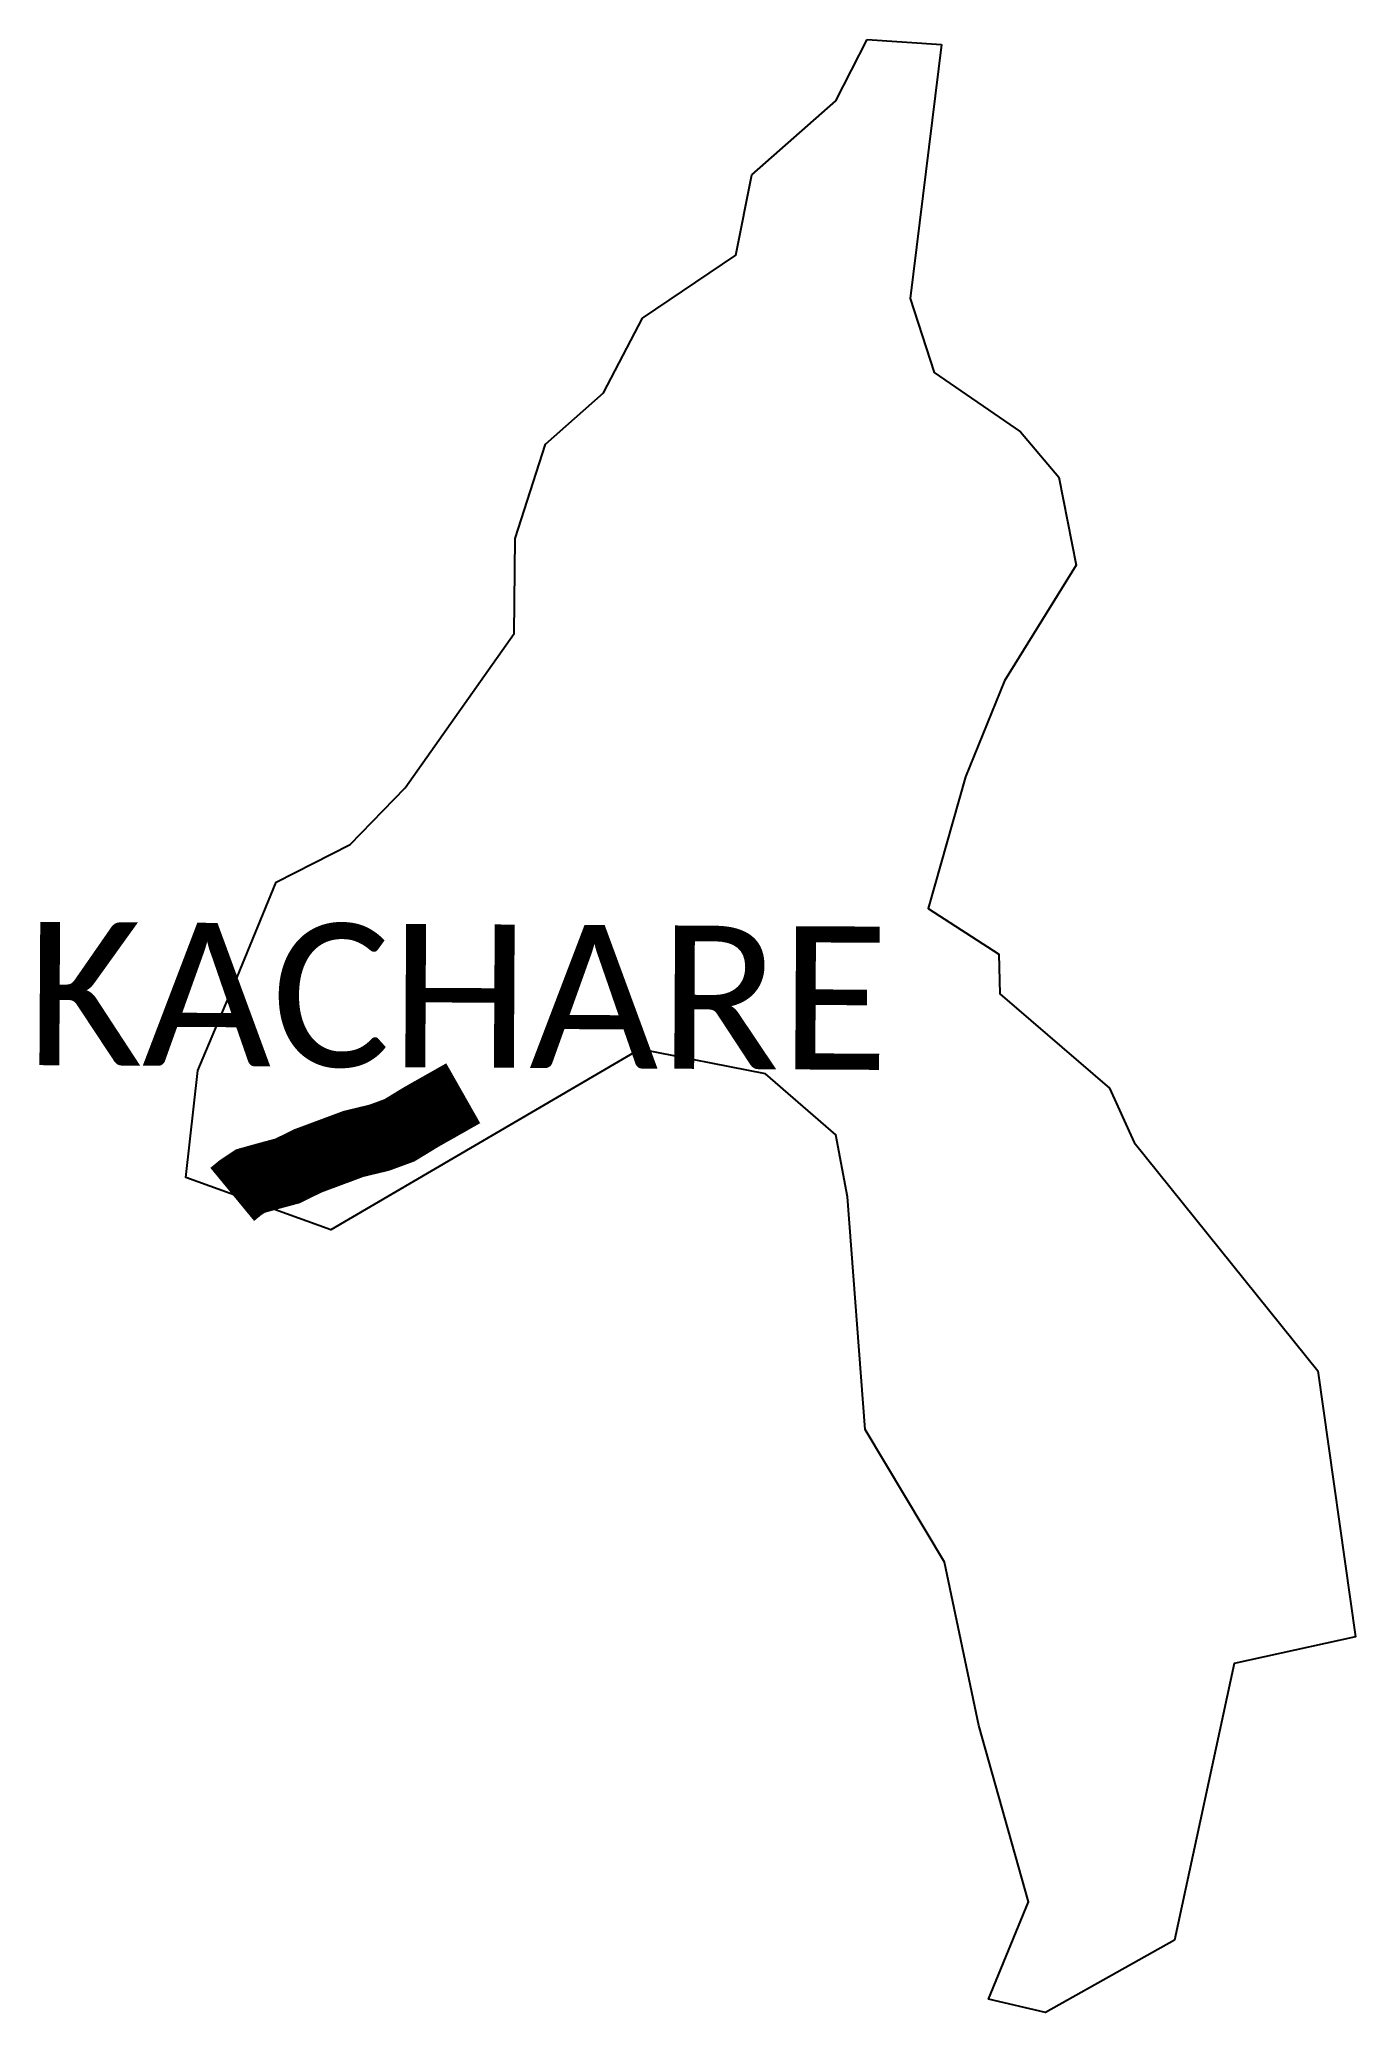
# Model space of a CAD drawing. Header units: metres. Extents: x 310969 to 311925, y 1908097 to 1909530.
import ezdxf

# ---------------------------------------------------------------- set-up
doc = ezdxf.new("R2010")
doc.units = ezdxf.units.M
for name, color, linetype in [('NATURALLY PROTECTED', 3, 'Continuous'), ('village', 4, 'Continuous'), ('VILLAGE NAME', 250, 'Continuous')]:
    doc.layers.add(name, color=color, linetype=linetype)
doc.styles.get("Standard").update_dxf_attribs({"font": 'simplex.shx'})

msp = doc.modelspace()

# ---------------------------------------------------------------- linework, layer by layer
at = {"layer": 'NATURALLY PROTECTED', "const_width": 50, "flags": 128}
msp.add_lwpolyline([(311109.3, 1908691), (311115, 1908695.7), (311122.5, 1908700.7), (311133.2, 1908703.7), (311149.5, 1908708.1), (311164.1, 1908715.3), (311197.4, 1908727.7), (311216.1, 1908732.2), (311230.8, 1908737.6), (311246.7, 1908747.3), (311266.7, 1908758.6), (311277.1, 1908764.5)], dxfattribs=at)
at = {"layer": 'village', "color": 4}
for points in [[(311624.5, 1909526.1), (311601.7, 1909341.6), (311619.2, 1909288), (311682, 1909244.9), (311709.8, 1909212), (311722.5, 1909148), (311670.3, 1909064.1), (311641.9, 1908994.4), (311614.8, 1908898.7), (311666.3, 1908865.4), (311667, 1908836.7), (311746.6, 1908768.1), (311764.5, 1908728.7), (311897.9, 1908562.9), (311925.4, 1908369.6), (311837.2, 1908350.2), (311793.9, 1908149.3), (311700.2, 1908096.8), (311658.8, 1908106.5), (311687.8, 1908177.3), (311651.6, 1908305.3), (311626.8, 1908423.8), (311569.1, 1908520.2), (311556.2, 1908689.3), (311547.7, 1908734.4), (311496.7, 1908778.6), (311405.4, 1908796.6), (311181, 1908665.2), (311075.5, 1908703.2), (311084.3, 1908781), (311112.9, 1908848.8), (311141.2, 1908917.8), (311194.9, 1908945.2), (311235, 1908986.4), (311314, 1909098.3), (311314.9, 1909167.5), (311336.9, 1909235.8), (311379.1, 1909273.1), (311407.4, 1909327.5), (311475.1, 1909373.3), (311486.8, 1909431.6), (311547.9, 1909485.3), (311570.6, 1909529.9)], [(311570.6, 1909529.9), (311624.5, 1909526.1)]]:
    msp.add_lwpolyline(points, dxfattribs=at)

# ---------------------------------------------------------------- texts
at = {"layer": 'VILLAGE NAME', "insert": (310960, 1908889), "char_height": 104.042, "attachment_point": 1, "rotation": 359.6762}
msp.add_mtext_dynamic_manual_height_columns('{\\fCalibri|b0|i0|c0|p34;KACHARE}', width=942.03, gutter_width=520.2, heights=[0], dxfattribs=at)

doc.saveas('drawing.dxf')
